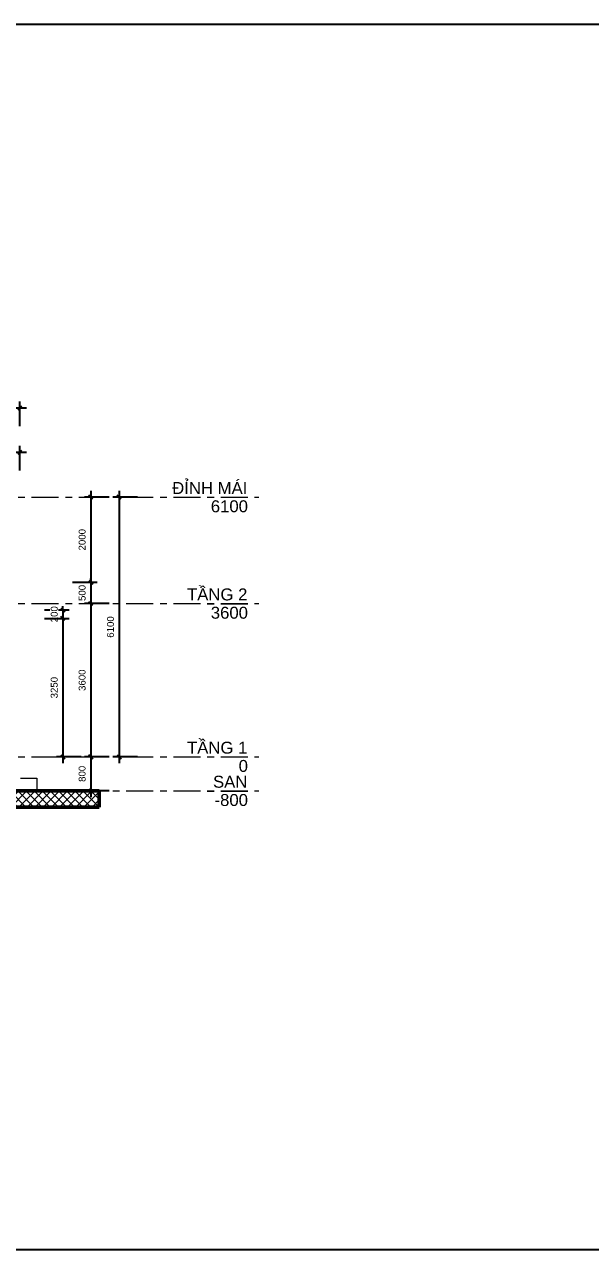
# Model space of a CAD drawing. Header units: millimetres. Extents: x 2164007 to 2324354, y -2513385 to -2308978.
# Drawn here: x 2228482 to 2241779, y -2513385 to -2484607 of the extents above; entities that cross this region are included whole.
import ezdxf

# ---------------------------------------------------------------- set-up
doc = ezdxf.new("R2010")
doc.units = ezdxf.units.MM
doc.linetypes.add('Grid Line', pattern=[22.225, 12.7, -3.175, 3.175, -3.175])
doc.layers.add('5', color=5, linetype='Continuous')
for name, color, linetype, lineweight in [('A-ANNO-DIMS', 211, 'Continuous', 9), ('A-DETL-GENF', 8, 'Continuous', 9), ('A-DETL-WIDE', 214, 'Continuous', 50), ('A-FLOR', 8, 'Continuous', 13), ('S-GRID', 8, 'Continuous', 9)]:
    doc.layers.add(name, color=color, linetype=linetype, lineweight=lineweight)
doc.styles.add('Arial', font='arial.ttf', dxfattribs={"height": 175.652835})
doc.styles.add('Arial_1', font='arial.ttf', dxfattribs={"height": 162.282934})
doc.dimstyles.new('Dim_dai_ca_vu', dxfattribs={"dimscale": 304.8, "dimtxt": 165, "dimasz": 0.292969, "dimexe": 0.492126, "dimexo": 0.0625, "dimgap": 0.393701, "dimtad": 1, "dimdec": 0, "dimzin": 0, "dimdsep": 46, "dimtxsty": 'Arial_1', "dimblk1": 'OBLIQUE', "dimblk2": 'OBLIQUE', "dimsah": 1, "dimcen": 0.09, "dimdle": 0.492126, "dimadec": 0, "dimazin": 0, "dimtfac": 1, "dimtdec": 4, "dimtix": 1, "dimtmove": 0, "dimatfit": 3, "dimfxl": 0.984252, "dimfxlon": 1, "dimtvp": 1, "dimtfill": 1, "dimtolj": 1, "dimtzin": 0, "dimarcsym": 2})

# ---------------------------------------------------------------- blocks, each defined once
blk = doc.blocks.new('_Oblique')
at = {"color": 0, "linetype": 'ByBlock', "lineweight": -2}
blk.add_line((-0.5, -0.5), (0.5, 0.5), dxfattribs=at)
blk = doc.blocks.new('*D643')
at = {"layer": 'A-ANNO-DIMS', "color": 0, "lineweight": -2}
for p, q in [((2227675, -2494224), (2227675, -2494805)), ((2228375, -2495086), (2228375, -2494505)), ((2227525, -2494655), (2228525, -2494655))]:
    blk.add_line(p, q, dxfattribs=at)
at = {"layer": 'Defpoints', "color": 0}
for p in [(2227675, -2494205), (2228375, -2494655), (2228375, -2495105)]:
    blk.add_point(p, dxfattribs=at)
at = {"layer": 'A-ANNO-DIMS', "color": 0, "lineweight": -2, "xscale": 89.296875, "yscale": 89.296875, "zscale": 89.296875, "rotation": 180}
blk.add_blockref('_Oblique', (2227675, -2494655), dxfattribs=at)
at = {"layer": 'A-ANNO-DIMS', "color": 0, "lineweight": -2, "xscale": 89.296875, "yscale": 89.296875, "zscale": 89.296875}
blk.add_blockref('_Oblique', (2228375, -2494655), dxfattribs=at)
at = {"layer": 'A-ANNO-DIMS', "color": 0, "insert": (2228025, -2494452), "char_height": 162.3, "attachment_point": 5, "style": 'Arial_1', "bg_fill": 3, "box_fill_scale": 1.1, "bg_fill_color": 256, "bg_fill_true_color": 13158600, "bg_fill_transparency": 8984068}
blk.add_mtext('\\A1;700', dxfattribs=at)
blk = doc.blocks.new('*D644')
at = {"layer": 'A-ANNO-DIMS', "color": 0, "lineweight": -2}
for p, q in [((2230039, -2495561), (2230039, -2497861)), ((2230470, -2495711), (2229889, -2495711)), ((2229608, -2497711), (2230189, -2497711))]:
    blk.add_line(p, q, dxfattribs=at)
at = {"layer": 'Defpoints', "color": 0}
for p in [(2230489, -2495711), (2229589, -2497711), (2230039, -2497711)]:
    blk.add_point(p, dxfattribs=at)
at = {"layer": 'A-ANNO-DIMS', "color": 0, "lineweight": -2, "xscale": 89.296875, "yscale": 89.296875, "zscale": 89.296875}
for p, rotation in [((2230039, -2495711), 90), ((2230039, -2497711), 270)]:
    blk.add_blockref('_Oblique', p, dxfattribs=dict(at, rotation=rotation))
at = {"layer": 'A-ANNO-DIMS', "color": 0, "insert": (2229836, -2496711), "char_height": 162.3, "attachment_point": 5, "rotation": 90, "style": 'Arial_1', "bg_fill": 3, "box_fill_scale": 1.1, "bg_fill_color": 256, "bg_fill_true_color": 13158600, "bg_fill_transparency": 6034814}
blk.add_mtext('\\A1;2000', dxfattribs=at)
blk = doc.blocks.new('*D645')
at = {"layer": 'A-ANNO-DIMS', "color": 0, "lineweight": -2}
for p, q in [((2230039, -2497711), (2230039, -2497622)), ((2229608, -2497711), (2230189, -2497711)), ((2230039, -2497711), (2230039, -2498211)), ((2230470, -2498211), (2229889, -2498211)), ((2230039, -2498211), (2230039, -2498300))]:
    blk.add_line(p, q, dxfattribs=at)
at = {"layer": 'Defpoints', "color": 0}
for p in [(2229589, -2497711), (2230489, -2498211)]:
    blk.add_point(p, dxfattribs=at)
at = {"layer": 'A-ANNO-DIMS', "color": 0, "lineweight": -2, "xscale": 89.296875, "yscale": 89.296875, "zscale": 89.296875}
for p, rotation in [((2230039, -2497711), 270), ((2230039, -2498211), 90)]:
    blk.add_blockref('_Oblique', p, dxfattribs=dict(at, rotation=rotation))
at = {"layer": 'A-ANNO-DIMS', "color": 0, "insert": (2229836, -2497961), "char_height": 162.3, "attachment_point": 5, "rotation": 90, "style": 'Arial_1', "bg_fill": 3, "box_fill_scale": 1.1, "bg_fill_color": 256, "bg_fill_true_color": 13158600, "bg_fill_transparency": 1564012}
blk.add_mtext('\\A1;500', dxfattribs=at)
at = {"layer": 'Defpoints', "color": 0}
blk.add_point((2230039, -2498211), dxfattribs=at)
blk = doc.blocks.new('*D646')
at = {"layer": 'A-ANNO-DIMS', "color": 0, "lineweight": -2}
for p, q in [((2230470, -2498211), (2229889, -2498211)), ((2230039, -2498061), (2230039, -2501961)), ((2230470, -2501811), (2229889, -2501811))]:
    blk.add_line(p, q, dxfattribs=at)
at = {"layer": 'Defpoints', "color": 0}
for p in [(2230489, -2498211), (2230039, -2501811), (2230489, -2501811)]:
    blk.add_point(p, dxfattribs=at)
at = {"layer": 'A-ANNO-DIMS', "color": 0, "lineweight": -2, "xscale": 89.296875, "yscale": 89.296875, "zscale": 89.296875}
for p, rotation in [((2230039, -2498211), 90), ((2230039, -2501811), 270)]:
    blk.add_blockref('_Oblique', p, dxfattribs=dict(at, rotation=rotation))
at = {"layer": 'A-ANNO-DIMS', "color": 0, "insert": (2229836, -2500011), "char_height": 162.3, "attachment_point": 5, "rotation": 90, "style": 'Arial_1', "bg_fill": 3, "box_fill_scale": 1.1, "bg_fill_color": 256, "bg_fill_true_color": 13158600, "bg_fill_transparency": 5683765}
blk.add_mtext('\\A1;3600', dxfattribs=at)
blk = doc.blocks.new('*D647')
at = {"layer": 'A-ANNO-DIMS', "color": 0, "lineweight": -2}
for p, q in [((2230039, -2501661), (2230039, -2502761)), ((2230470, -2501811), (2229889, -2501811)), ((2230470, -2502611), (2229889, -2502611))]:
    blk.add_line(p, q, dxfattribs=at)
at = {"layer": 'Defpoints', "color": 0}
for p in [(2230489, -2501811), (2230039, -2502611), (2230489, -2502611)]:
    blk.add_point(p, dxfattribs=at)
at = {"layer": 'A-ANNO-DIMS', "color": 0, "lineweight": -2, "xscale": 89.296875, "yscale": 89.296875, "zscale": 89.296875}
for p, rotation in [((2230039, -2501811), 90), ((2230039, -2502611), 270)]:
    blk.add_blockref('_Oblique', p, dxfattribs=dict(at, rotation=rotation))
at = {"layer": 'A-ANNO-DIMS', "color": 0, "insert": (2229836, -2502211), "char_height": 162.3, "attachment_point": 5, "rotation": 90, "style": 'Arial_1', "bg_fill": 3, "box_fill_scale": 1.1, "bg_fill_color": 256, "bg_fill_true_color": 13158600, "bg_fill_transparency": 8984068}
blk.add_mtext('\\A1;800', dxfattribs=at)
blk = doc.blocks.new('*D648')
at = {"layer": 'A-ANNO-DIMS', "color": 0, "lineweight": -2}
for p, q in [((2230705, -2495561), (2230705, -2501961)), ((2231136, -2495711), (2230555, -2495711)), ((2231136, -2501811), (2230555, -2501811))]:
    blk.add_line(p, q, dxfattribs=at)
at = {"layer": 'Defpoints', "color": 0}
for p in [(2231155, -2495711), (2230705, -2501811), (2231155, -2501811)]:
    blk.add_point(p, dxfattribs=at)
at = {"layer": 'A-ANNO-DIMS', "color": 0, "lineweight": -2, "xscale": 89.296875, "yscale": 89.296875, "zscale": 89.296875}
for p, rotation in [((2230705, -2495711), 90), ((2230705, -2501811), 270)]:
    blk.add_blockref('_Oblique', p, dxfattribs=dict(at, rotation=rotation))
at = {"layer": 'A-ANNO-DIMS', "color": 0, "insert": (2230502, -2498761), "char_height": 162.3, "attachment_point": 5, "rotation": 90, "style": 'Arial_1', "bg_fill": 3, "box_fill_scale": 1.1, "bg_fill_color": 256, "bg_fill_true_color": 13158600, "bg_fill_transparency": 8984068}
blk.add_mtext('\\A1;6100', dxfattribs=at)
blk = doc.blocks.new('*D649')
at = {"layer": 'A-ANNO-DIMS', "color": 0, "lineweight": -2}
for p, q in [((2228953, -2498361), (2229533, -2498361)), ((2229383, -2498361), (2229383, -2498272)), ((2229383, -2498361), (2229383, -2498561)), ((2228953, -2498561), (2229533, -2498561)), ((2229383, -2498561), (2229383, -2498650))]:
    blk.add_line(p, q, dxfattribs=at)
at = {"layer": 'Defpoints', "color": 0}
for p in [(2228933, -2498361), (2228933, -2498561)]:
    blk.add_point(p, dxfattribs=at)
at = {"layer": 'A-ANNO-DIMS', "color": 0, "lineweight": -2, "xscale": 89.296875, "yscale": 89.296875, "zscale": 89.296875}
for p, rotation in [((2229383, -2498361), 270), ((2229383, -2498561), 90)]:
    blk.add_blockref('_Oblique', p, dxfattribs=dict(at, rotation=rotation))
at = {"layer": 'A-ANNO-DIMS', "color": 0, "insert": (2229181, -2498461), "char_height": 162.3, "attachment_point": 5, "rotation": 90, "style": 'Arial_1', "bg_fill": 3, "box_fill_scale": 1.1, "bg_fill_color": 256, "bg_fill_true_color": 13158600, "bg_fill_transparency": 16284652}
blk.add_mtext('\\A1;200', dxfattribs=at)
at = {"layer": 'Defpoints', "color": 0}
blk.add_point((2229383, -2498561), dxfattribs=at)
blk = doc.blocks.new('*D650')
at = {"layer": 'A-ANNO-DIMS', "color": 0, "lineweight": -2}
for p, q in [((2229383, -2498411), (2229383, -2501961)), ((2228953, -2498561), (2229533, -2498561)), ((2229814, -2501811), (2229233, -2501811))]:
    blk.add_line(p, q, dxfattribs=at)
at = {"layer": 'Defpoints', "color": 0}
for p in [(2228933, -2498561), (2229383, -2501811), (2229833, -2501811)]:
    blk.add_point(p, dxfattribs=at)
at = {"layer": 'A-ANNO-DIMS', "color": 0, "lineweight": -2, "xscale": 89.296875, "yscale": 89.296875, "zscale": 89.296875}
for p, rotation in [((2229383, -2498561), 90), ((2229383, -2501811), 270)]:
    blk.add_blockref('_Oblique', p, dxfattribs=dict(at, rotation=rotation))
at = {"layer": 'A-ANNO-DIMS', "color": 0, "insert": (2229181, -2500186), "char_height": 162.3, "attachment_point": 5, "rotation": 90, "style": 'Arial_1', "bg_fill": 3, "box_fill_scale": 1.1, "bg_fill_color": 256, "bg_fill_true_color": 13158600, "bg_fill_transparency": 4390977}
blk.add_mtext('\\A1;3250', dxfattribs=at)
blk = doc.blocks.new('*D666')
at = {"layer": 'A-ANNO-DIMS', "color": 0, "lineweight": -2}
for p, q in [((2210725, -2493614), (2228525, -2493614)), ((2210875, -2494045), (2210875, -2493464)), ((2228375, -2494045), (2228375, -2493464))]:
    blk.add_line(p, q, dxfattribs=at)
at = {"layer": 'Defpoints', "color": 0}
for p in [(2228375, -2493614), (2210875, -2494064), (2228375, -2494064)]:
    blk.add_point(p, dxfattribs=at)
at = {"layer": 'A-ANNO-DIMS', "color": 0, "lineweight": -2, "xscale": 89.296875, "yscale": 89.296875, "zscale": 89.296875, "rotation": 180}
blk.add_blockref('_Oblique', (2210875, -2493614), dxfattribs=at)
at = {"layer": 'A-ANNO-DIMS', "color": 0, "lineweight": -2, "xscale": 89.296875, "yscale": 89.296875, "zscale": 89.296875}
blk.add_blockref('_Oblique', (2228375, -2493614), dxfattribs=at)
at = {"layer": 'A-ANNO-DIMS', "color": 0, "insert": (2219625, -2493411), "char_height": 162.3, "attachment_point": 5, "style": 'Arial_1', "bg_fill": 3, "box_fill_scale": 1.1, "bg_fill_color": 256, "bg_fill_true_color": 13158600, "bg_fill_transparency": 8985100}
blk.add_mtext('\\A1;17500', dxfattribs=at)

msp = doc.modelspace()

# ---------------------------------------------------------------- hatches: boundary and pattern name
at = {"layer": 'A-DETL-GENF'}
h = msp.add_hatch(dxfattribs=at)
h.set_pattern_fill('FP_18', style=0, pattern_type=2)
h.set_pattern_definition([(45, (2220126.95, -2499186), (-95.4594, 95.4594), []), (135, (2220126.95, -2499186), (-95.4594, -95.4594), [])])
h.paths.add_polyline_path([(2230234.7, -2502991), (2230234.7, -2502611), (2227789.7, -2502611), (2227789.7, -2502991)], flags=0)
h.paths.add_polyline_path([(2227559.7, -2502991), (2227559.7, -2501911), (2223874.7, -2501911), (2223874.7, -2502161), (2223674.7, -2502161), (2223674.7, -2501911), (2218874.7, -2501911), (2218874.7, -2502161), (2218674.7, -2502161), (2218674.7, -2501911), (2215289.7, -2501911), (2215289.7, -2502991), (2226271.8, -2502991)], flags=0)
h.paths.add_polyline_path([(2214607.4, -2502991), (2215059.7, -2502991), (2215059.7, -2502611), (2208774.7, -2502611), (2208775.2, -2502991)], flags=0)

# ---------------------------------------------------------------- linework, layer by layer
at = {"layer": '5'}
msp.add_lwpolyline([(2201896, -2513385.3), (2242592.6, -2513385.3), (2242592.6, -2484607), (2201896, -2484607)], close=True, dxfattribs=at)
at = {"layer": 'A-DETL-WIDE'}
for p, q in [((2230234.7, -2502611), (2227789.7, -2502611)), ((2230234.7, -2502991), (2230234.7, -2502611)), ((2227789.7, -2502991), (2230234.7, -2502991))]:
    msp.add_line(p, q, dxfattribs=at)
at = {"layer": 'A-FLOR'}
for p, q in [((2228389.7, -2502311), (2228774.7, -2502311)), ((2228774.7, -2502311), (2228774.7, -2502611))]:
    msp.add_line(p, q, dxfattribs=at)

# ---------------------------------------------------------------- next in the draw order: texts
at = {"layer": 'S-GRID', "linetype": 'Grid Line', "ltscale": 50, "char_height": 281.04, "attachment_point": 3, "line_spacing_factor": 0.938532, "style": 'Arial', "bg_fill": 3, "box_fill_scale": 1.25, "bg_fill_color": 0, "bg_fill_transparency": 0}
for s, insert, width in [('ĐỈNH MÁI', (2233717.8, -2495355.7), 2098.548), ('TẦNG 2', (2233717.8, -2497855.7), 1687.068), ('TẦNG 1', (2233717.8, -2501455.7), 1687.068)]:
    msp.add_mtext(s, dxfattribs=dict(at, insert=insert, width=width))

# ---------------------------------------------------------------- next in the draw order: dimensions: what is measured, and where the dimension line sits
at = {"layer": 'A-ANNO-DIMS'}
dim = msp.add_linear_dim(base=(2228374.7, -2494655.3), p1=(2227674.7, -2494205.3), p2=(2228374.7, -2495105.3), dimstyle='Dim_dai_ca_vu', override={"dimpost": '<>', "dimfxl": 1140.175425}, dxfattribs=at)
dim.commit()
dim.dimension.update_dxf_attribs({"geometry": '*D643', "text_midpoint": (2228024.7, -2494452.5)})

# ---------------------------------------------------------------- next in the draw order: texts
at = {"layer": 'S-GRID', "linetype": 'Grid Line', "ltscale": 50, "attachment_point": 3, "line_spacing_factor": 0.938532, "style": 'Arial', "bg_fill": 3, "box_fill_scale": 1.25, "bg_fill_color": 0, "bg_fill_transparency": 0}
for s, insert, char_height, width in [('6100', (2233731.8, -2495785.1), 281.04, 1042.416), ('3600', (2233731.8, -2498285.1), 281.04, 1042.416), ('\\fArial|b0|i0|c163|p34|;0', (2233731.8, -2501885.1), 281.045, 260.604)]:
    msp.add_mtext(s, dxfattribs=dict(at, insert=insert, char_height=char_height, width=width))

# ---------------------------------------------------------------- next in the draw order: dimensions: what is measured, and where the dimension line sits
at = {"layer": 'A-ANNO-DIMS'}
dim = msp.add_linear_dim(base=(2228374.7, -2493614), p1=(2210874.7, -2494064), p2=(2228374.7, -2494064), dimstyle='Dim_dai_ca_vu', override={"dimpost": '<>', "dimfxl": 17500}, dxfattribs=at)
dim.commit()
dim.dimension.update_dxf_attribs({"geometry": '*D666', "text_midpoint": (2219624.7, -2493411.1)})

# ---------------------------------------------------------------- next in the draw order: linework, layer by layer
at = {"layer": 'S-GRID', "linetype": 'Grid Line', "ltscale": 50}
for p, q in [((2206424, -2495711), (2233988.1, -2495711)), ((2206424, -2498211), (2233988.1, -2498211)), ((2206424, -2501811), (2233988.1, -2501811))]:
    msp.add_line(p, q, dxfattribs=at)

# ---------------------------------------------------------------- next in the draw order: texts
at = {"layer": 'S-GRID', "linetype": 'Grid Line', "ltscale": 50, "insert": (2233717.8, -2502255.7), "char_height": 281.04, "width": 960.12, "attachment_point": 3, "line_spacing_factor": 0.938532, "style": 'Arial', "bg_fill": 3, "box_fill_scale": 1.25, "bg_fill_color": 0, "bg_fill_transparency": 0}
msp.add_mtext('SAN', dxfattribs=at)

# ---------------------------------------------------------------- next in the draw order: texts
at = {"layer": 'S-GRID', "linetype": 'Grid Line', "ltscale": 50, "insert": (2233731.8, -2502685.1), "char_height": 281.04, "width": 936.117, "attachment_point": 3, "line_spacing_factor": 0.938532, "style": 'Arial', "bg_fill": 3, "box_fill_scale": 1.25, "bg_fill_color": 0, "bg_fill_transparency": 0}
msp.add_mtext('-800', dxfattribs=at)

# ---------------------------------------------------------------- next in the draw order: dimensions: what is measured, and where the dimension line sits
at = {"layer": 'A-ANNO-DIMS'}
dim = msp.add_linear_dim(base=(2230039.1, -2497711), p1=(2230489.1, -2495711), p2=(2229589.1, -2497711), angle=90, dimstyle='Dim_dai_ca_vu', override={"dimpost": '<>', "dimfxl": 2193.17122}, dxfattribs=at)
dim.commit()
dim.dimension.update_dxf_attribs({"geometry": '*D644', "text_midpoint": (2229836.3, -2496711)})

# ---------------------------------------------------------------- next in the draw order: linework, layer by layer
at = {"layer": 'S-GRID', "linetype": 'Grid Line', "ltscale": 50}
msp.add_line((2206424, -2502611), (2233988.1, -2502611), dxfattribs=at)

# ---------------------------------------------------------------- next in the draw order: dimensions: what is measured, and where the dimension line sits
at = {"layer": 'A-ANNO-DIMS'}
dim = msp.add_linear_dim(base=(2230039.1, -2498211), p1=(2229589.1, -2497711), p2=(2230489.1, -2498211), angle=90, dimstyle='Dim_dai_ca_vu', override={"dimpost": '<>', "dimfxl": 1029.563014}, dxfattribs=at)
dim.commit()
dim.dimension.update_dxf_attribs({"geometry": '*D645', "text_midpoint": (2229836.3, -2497961)})

# ---------------------------------------------------------------- next in the draw order: dimensions: what is measured, and where the dimension line sits
for base, p1, p2, override, picture, middle in [((2230039.1, -2501811), (2230489.1, -2498211), (2230489.1, -2501811), {"dimpost": '<>', "dimfxl": 3600}, '*D646', (2229836.2, -2500011)), ((2229383.5, -2498561), (2228933.5, -2498361), (2228933.5, -2498561), {"dimpost": '<>', "dimfxl": 200}, '*D649', (2229180.6, -2498461))]:
    dim = msp.add_linear_dim(base=base, p1=p1, p2=p2, angle=90, dimstyle='Dim_dai_ca_vu', override=override, dxfattribs=at)
    dim.commit()
    dim.dimension.update_dxf_attribs({"geometry": picture, "text_midpoint": middle})

# ---------------------------------------------------------------- next in the draw order: dimensions: what is measured, and where the dimension line sits
dim = msp.add_linear_dim(base=(2230039.1, -2502611), p1=(2230489.1, -2501811), p2=(2230489.1, -2502611), angle=90, dimstyle='Dim_dai_ca_vu', override={"dimpost": '<>', "dimfxl": 800}, dxfattribs=at)
dim.commit()
dim.dimension.update_dxf_attribs({"geometry": '*D647', "text_midpoint": (2229836.3, -2502211)})

# ---------------------------------------------------------------- next in the draw order: dimensions: what is measured, and where the dimension line sits
for base, p1, p2, override, picture, middle in [((2230704.7, -2501811), (2231154.7, -2495711), (2231154.7, -2501811), {"dimpost": '<>', "dimfxl": 6100}, '*D648', (2230501.9, -2498761)), ((2229383.5, -2501811), (2228933.5, -2498561), (2229833.5, -2501811), {"dimpost": '<>', "dimfxl": 3372.313746}, '*D650', (2229180.6, -2500186))]:
    dim = msp.add_linear_dim(base=base, p1=p1, p2=p2, angle=90, dimstyle='Dim_dai_ca_vu', override=override, dxfattribs=at)
    dim.commit()
    dim.dimension.update_dxf_attribs({"geometry": picture, "text_midpoint": middle})

doc.saveas('drawing.dxf')
